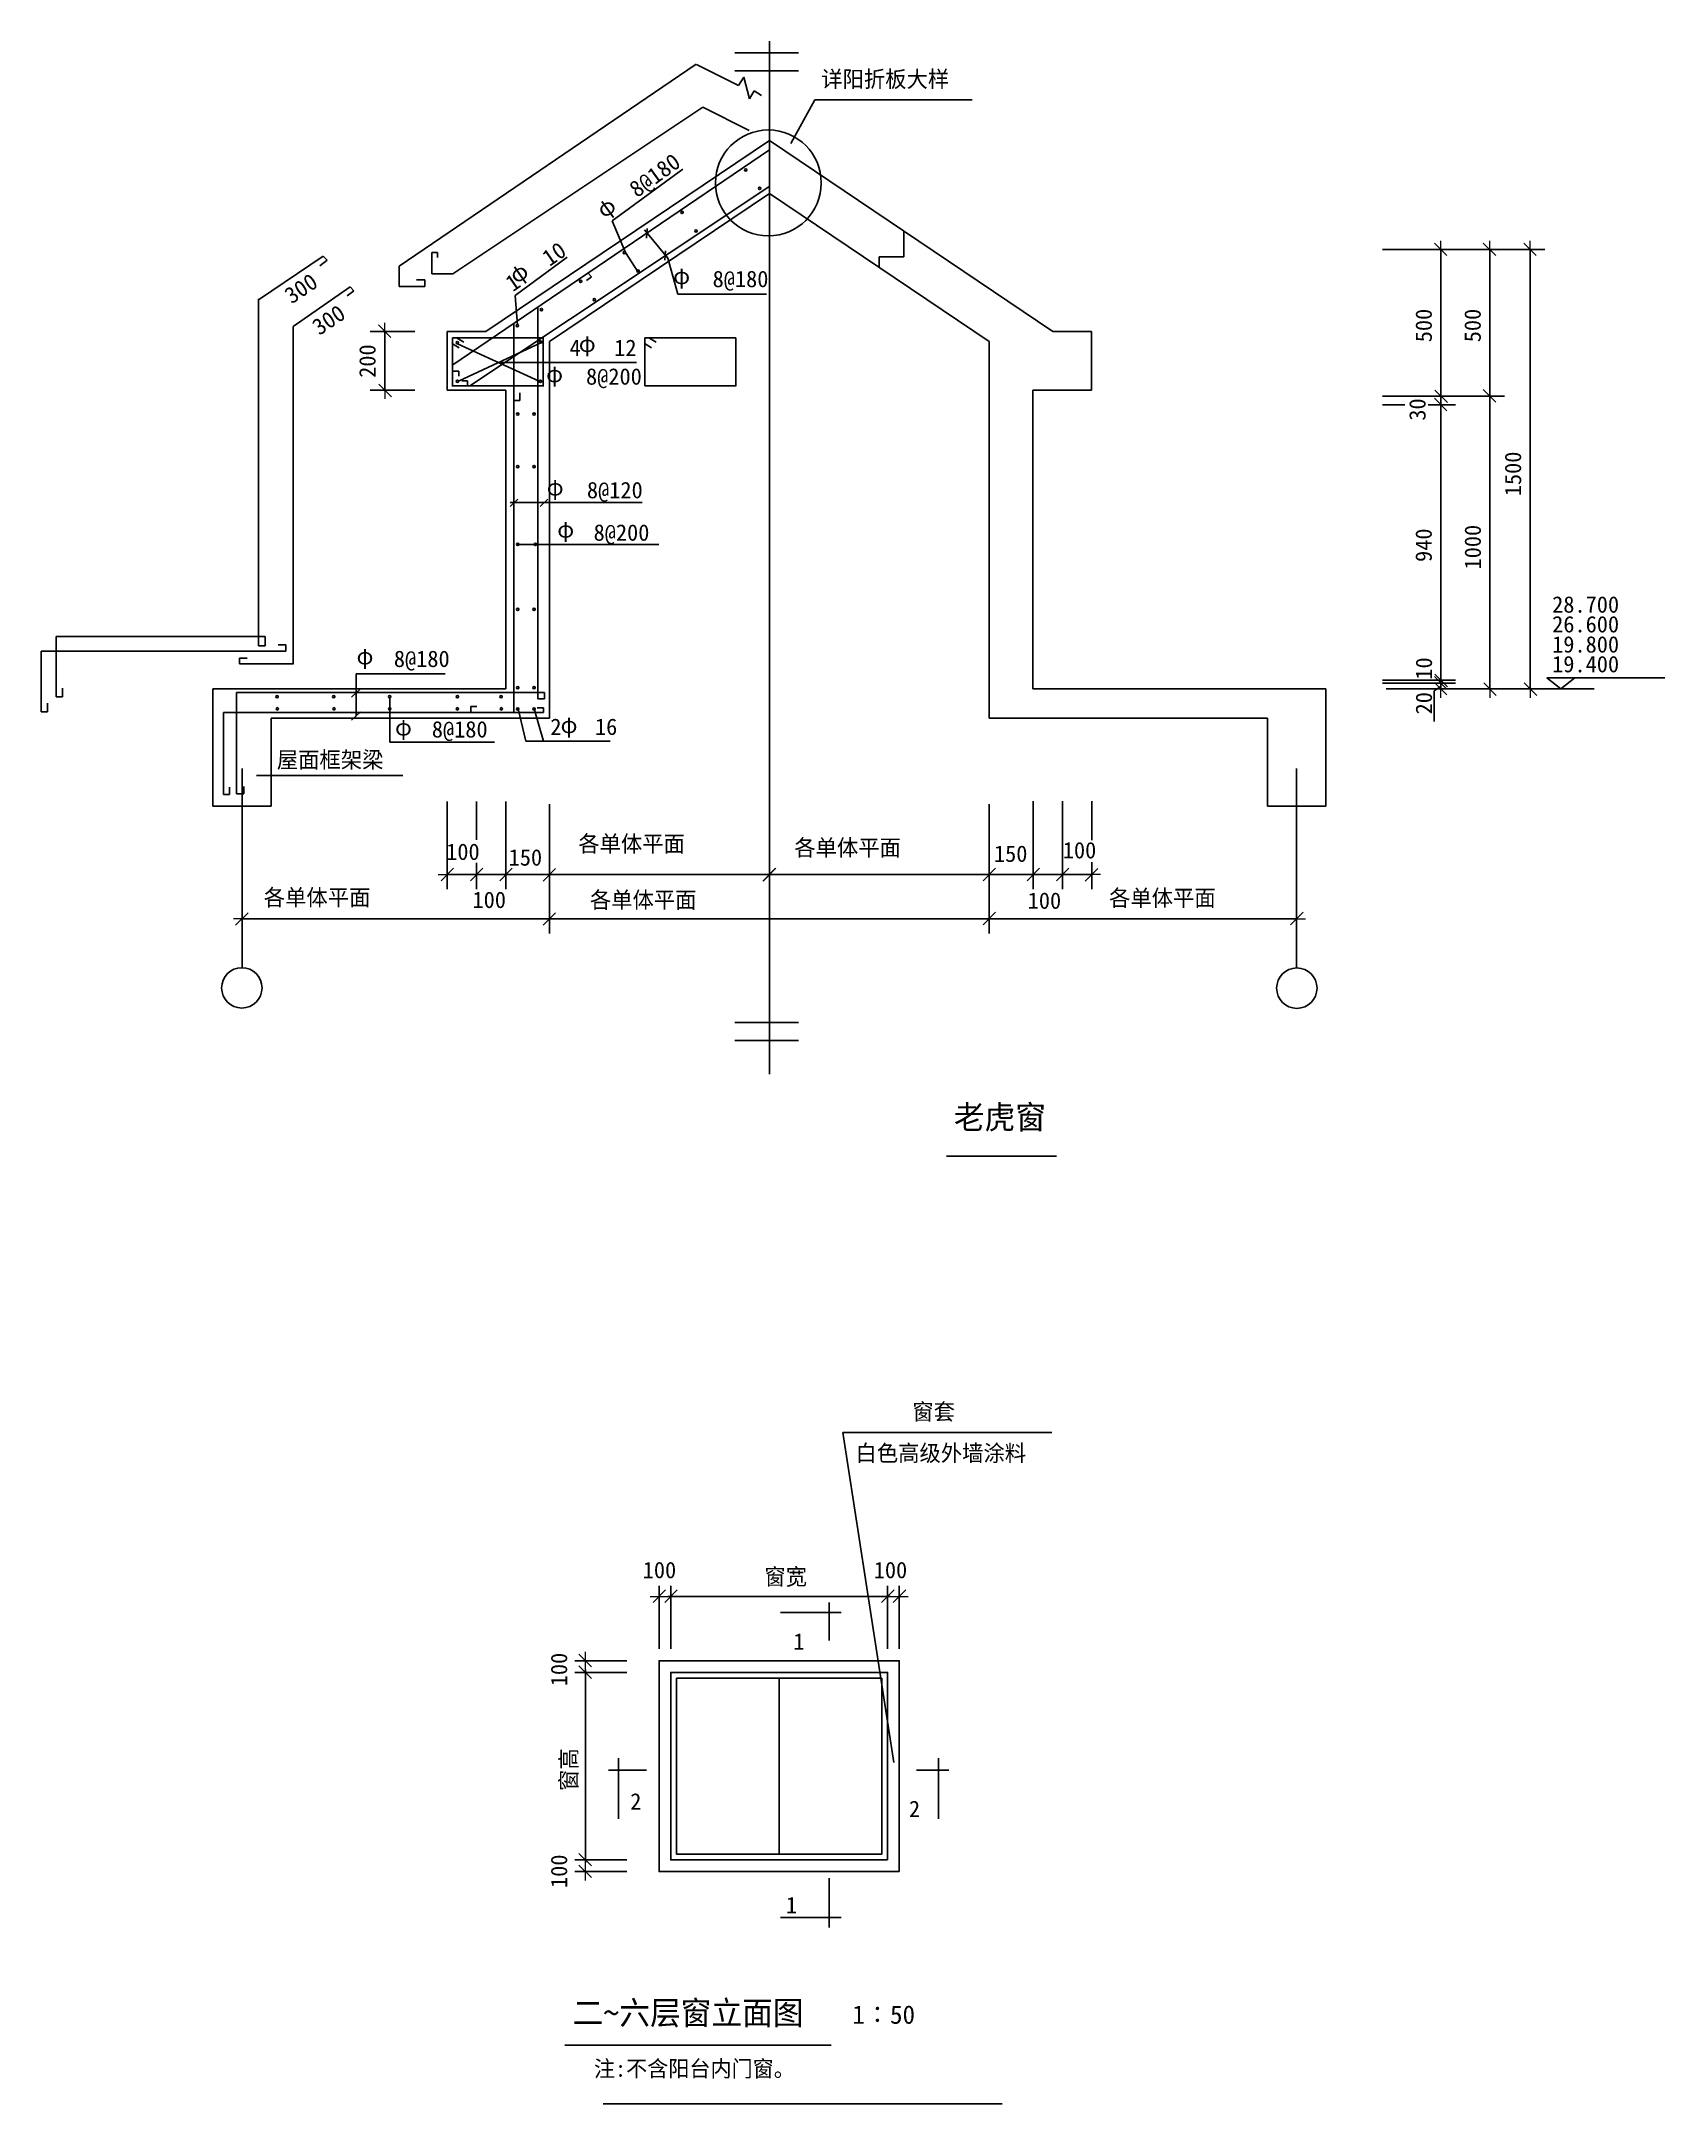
# Model space of a CAD drawing. Header units: metres. Extents: x 1026 to 28736, y -15030 to 20171.
import ezdxf

# ---------------------------------------------------------------- set-up
doc = ezdxf.new("R2010")
doc.units = ezdxf.units.M
for name, color, linetype in [('3', 4, 'Continuous'), ('BALCONY', 1, 'Continuous'), ('PUB_DIM', 3, 'Continuous'), ('PUB_TEXT', 7, 'Continuous'), ('Q', 4, 'Continuous'), ('SLAB', 1, 'Continuous')]:
    doc.layers.add(name, color=color, linetype=linetype)
doc.dimstyles.get("Standard").update_dxf_attribs({"dimtxt": 2.5, "dimasz": 2.5, "dimexe": 1.25, "dimexo": 0.625, "dimtad": 1, "dimcen": 2.5, "dimazin": 3, "dimtfac": 1, "dimtmove": 0, "dimatfit": 3})

# ---------------------------------------------------------------- blocks, each defined once
blk = doc.blocks.new('_DIMX')
at = {"lineweight": 15}
blk.add_line((-150, 0), (150, 0), dxfattribs=at)
blk.add_lwpolyline([(-102.33, -104.01), (111.68, 110.77)])
blk = doc.blocks.new('_CLOSEDFILLED')
at = {"color": 0, "linetype": 'BYBLOCK'}
blk.add_solid([(-1, 0), (0, 0), (-1, 0)], dxfattribs=at)
blk = doc.blocks.new('*D1')
for p, q in [((15746.91, 16932.45), (15746.91, 16491.09)), ((15327.72, 16310.53), (15327.72, 16491.09)), ((15327.97, 16491.09), (15535.815, 16491.09)), ((15538.815, 16491.09), (15746.66, 16491.09))]:
    blk.add_line(p, q)
at = {"layer": 'Defpoints'}
for p in [(15746.91, 16932.45), (15327.72, 16491.09), (15327.72, 16310.53)]:
    blk.add_point(p, dxfattribs=at)
at = {"layer": 'PUB_DIM', "xscale": 0.25, "yscale": 0.25, "rotation": 180}
blk.add_blockref('_CLOSEDFILLED', (15327.72, 16491.09), dxfattribs=at)
at = {"layer": 'PUB_DIM', "xscale": 0.25, "yscale": 0.25}
blk.add_blockref('_CLOSEDFILLED', (15746.91, 16491.09), dxfattribs=at)
at = {"layer": 'PUB_DIM', "insert": (15537.315, 16491.09), "char_height": 1, "attachment_point": 5}
blk.add_mtext('100', dxfattribs=at)

msp = doc.modelspace()

# ---------------------------------------------------------------- linework, layer by layer
for p, q in [((13452.72, 20171.24), (13452.72, 2541.52)), ((12866.58, 19976.1), (13949.06, 19976.1)), ((12866.58, 19666.44), (13949.06, 19666.44)), ((13817.75, 18426.71), (14230.31, 19173.36)), ((14230.31, 19173.36), (16917.13, 19173.36)), ((8613.24, 15216.85), (13452.72, 18478.8)), ((13452.72, 18478.8), (18292.19, 15216.85)), ((10771.66, 17105.79), (11974.82, 17990.14)), ((9702.72, 15046.72), (13452.72, 17574.34)), ((13452.72, 17574.34), (17202.72, 15046.72)), ((10997, 16564.35), (10771.66, 17105.79)), ((11320.99, 16951.26), (11721.46, 16466.9)), ((11211.69, 16228.58), (10997, 16564.35)), ((9112.58, 15833.57), (10000.04, 16483.28)), ((11721.46, 16466.9), (11890.08, 15856.18)), ((24914.62, 16415.92), (24914.62, 15316.85)), ((24914.62, 15116.85), (24914.62, 16215.92)), ((11890.08, 15856.18), (13406.57, 15856.18)), ((9153.89, 15323.83), (9112.58, 15833.57)), ((7952.72, 14216.85), (7952.72, 15216.85)), ((8613.24, 15216.85), (7952.72, 15216.85)), ((18292.19, 15216.85), (18952.72, 15216.85)), ((18952.72, 14216.85), (18952.72, 15216.85)), ((8127.86, 15009.34), (9525.39, 14368.54)), ((9566.03, 15030.78), (8150.03, 14368.54)), ((9702.72, 8616.85), (9702.72, 15046.72)), ((17202.72, 8616.85), (17202.72, 15046.72)), ((8826.63, 14688.94), (11184.07, 14688.94)), ((7952.72, 14216.85), (8952.72, 14216.85)), ((8952.72, 9116.85), (8952.72, 14216.85)), ((17952.72, 9116.85), (17952.72, 14216.85)), ((17952.72, 14216.85), (18952.72, 14216.85)), ((9026.93, 12296.18), (11283.96, 12296.18)), ((9139.25, 11583.68), (11568.6, 11583.68)), ((24914.62, 11464.85), (24914.62, 9216.85)), ((24917.6, 9164.52), (24800.83, 9082.18)), ((3952.72, 9116.85), (3952.72, 7116.85)), ((3952.72, 9116.85), (8952.72, 9116.85)), ((22952.72, 9116.85), (17952.72, 9116.85)), ((17952.72, 9116.85), (18833.5, 9116.85)), ((22952.72, 9116.85), (22952.72, 7116.85)), ((24800.83, 9082.18), (24800.83, 8560.65)), ((26723.53, 9116.85), (27198.91, 9116.85)), ((4952.72, 8616.85), (4952.72, 7116.85)), ((4952.72, 8616.85), (9702.72, 8616.85)), ((9163.38, 8774.64), (9298.2, 8226.8)), ((9440.95, 8774.64), (9596.5, 8227.64)), ((21952.72, 8616.85), (17202.72, 8616.85)), ((17202.72, 8616.85), (18833.5, 8616.85)), ((21952.72, 8616.85), (21952.72, 7116.85)), ((9298.2, 8226.8), (10733.6, 8226.8)), ((3952.72, 7116.85), (4952.72, 7116.85)), ((22952.72, 7116.85), (21952.72, 7116.85)), ((9702.72, 6849.15), (9702.72, 5697.08)), ((9702.72, 6845.39), (9702.72, 4943.37)), ((13452.72, 6849.15), (13452.72, 5697.08)), ((13452.72, 6849.15), (13452.72, 5697.08)), ((17202.72, 6849.15), (17202.72, 5697.08)), ((17202.72, 6845.39), (17202.72, 4943.37)), ((4454.72, 5649.08), (4454.72, 4943.37)), ((9702.72, 5649.08), (9702.72, 4943.37)), ((9703.72, 5947.08), (13451.72, 5947.08)), ((13453.72, 5947.08), (17201.72, 5947.08)), ((17202.72, 5649.08), (17202.72, 4943.37)), ((22452.72, 5649.08), (22452.72, 4943.37)), ((4455.72, 5193.37), (9701.72, 5193.37)), ((9703.72, 5193.37), (17201.72, 5193.37)), ((17203.72, 5193.37), (22451.72, 5193.37)), ((12866.58, 3424.05), (13949.06, 3424.05)), ((12866.58, 3114.39), (13949.06, 3114.39)), ((16478.07, 1140.43), (18353.13, 1140.43)), ((14709.58, -3572.03), (18273.06, -3572.03)), ((15577.18, -9205.05), (14709.58, -3572.03)), ((11570.66, -6192.58), (11570.66, -7268.66)), ((11770.66, -6192.58), (11770.66, -7268.66)), ((15470.66, -6192.58), (15470.66, -7268.66)), ((15670.66, -6192.58), (15670.66, -7268.66)), ((11720.66, -6371.6), (15520.66, -6371.6)), ((14677.17, -6645.23), (13643.4, -6645.23)), ((14472.14, -6473.75), (14472.14, -7123.48)), ((10133.93, -7468.66), (11021.23, -7468.66)), ((10133.93, -7668.66), (11021.23, -7668.66)), ((10312.8, -10918.66), (10312.8, -7618.66)), ((10876.43, -9130.98), (10876.43, -10164.75)), ((16342.8, -9130.98), (16342.8, -10164.75)), ((10704.96, -9336.01), (11354.68, -9336.01)), ((16514.28, -9336.01), (15964.55, -9336.01)), ((10133.93, -10868.66), (11021.23, -10868.66)), ((10133.93, -11068.66), (11021.23, -11068.66)), ((14472.14, -12022.06), (14472.14, -11182.46)), ((14677.17, -11850.58), (13643.4, -11850.58)), ((9959.96, -14032.28), (14508.82, -14032.28))]:
    msp.add_line(p, q)
msp.add_lwpolyline([(10618.16, -15030.27), (17427.65, -15030.27)])
msp.add_circle((13435.72, 17753.25), 903.36)
at = {"layer": '3'}
msp.add_line((13620.66, -7768.66), (13620.66, -10768.66), dxfattribs=at)
for points in [[(15670.66, -11068.66), (15670.66, -7468.66), (11570.66, -7468.66), (11570.66, -11068.66)], [(15470.66, -10868.66), (15470.66, -7668.66), (11770.66, -7668.66), (11770.66, -10868.66)]]:
    msp.add_lwpolyline(points, close=True, dxfattribs=at)
for points in [[(14905.34, -7768.66), (11870.66, -7768.66), (11870.66, -10768.66), (14905.34, -10768.66)], [(15370.66, -10768.66), (15370.66, -7768.66), (14905.34, -7768.66)], [(14905.34, -10768.66), (15370.66, -10768.66)]]:
    msp.add_lwpolyline(points, dxfattribs=at)
at = {"layer": 'BALCONY'}
msp.add_line((7952.72, 14216.85), (7952.72, 14966.85), dxfattribs=at)
at = {"layer": 'PUB_DIM'}
for p, q in [((23919.66, 16615.92), (25164.62, 16615.92)), ((24771.25, 16615.92), (26688.99, 16615.92)), ((24914.62, 14116.92), (24914.62, 16614.92)), ((25049.32, 16615.92), (25999.32, 16615.92)), ((25749.32, 14116.92), (25749.32, 16614.92)), ((26438.99, 16614.92), (26438.99, 9117.85)), ((7399.79, 15216.85), (6640.64, 15216.85)), ((6890.64, 15215.85), (6890.64, 14217.85)), ((7399.79, 14216.85), (6640.64, 14216.85)), ((23919.66, 14115.92), (25164.62, 14115.92)), ((23919.66, 14115.92), (25164.62, 14115.92)), ((24914.62, 14116.92), (24914.62, 14117.92)), ((24914.62, 13965.92), (24914.62, 14115.92)), ((25049.32, 14115.92), (25999.32, 14115.92)), ((25349.32, 14115.92), (25999.32, 14115.92)), ((25749.32, 14114.92), (25749.32, 9117.85)), ((23919.66, 13965.92), (24298.21, 13965.92)), ((23919.66, 13965.92), (24282.88, 13965.92)), ((24699.83, 13965.92), (25164.62, 13965.92)), ((24765.83, 13965.92), (25164.62, 13965.92)), ((24914.62, 13964.92), (24914.62, 9267.85)), ((24914.62, 13964.92), (24914.62, 13963.92)), ((23919.66, 9266.85), (25164.62, 9266.85)), ((23919.66, 9266.85), (25164.62, 9266.85)), ((23919.66, 9216.85), (25164.62, 9216.85)), ((24219.66, 9216.85), (25164.62, 9216.85)), ((24914.62, 9267.85), (24914.62, 9268.85)), ((24914.62, 9266.85), (24914.62, 9216.85)), ((24914.62, 9217.85), (24914.62, 9218.85)), ((24914.62, 9216.85), (24914.62, 9116.85)), ((24914.62, 9215.85), (24914.62, 9214.85)), ((26961.22, 9116.85), (26723.53, 9308.94)), ((26723.53, 9308.94), (27198.91, 9308.94)), ((26863.52, 9308.94), (28735.79, 9308.94)), ((27198.91, 9308.94), (26961.22, 9116.85)), ((23979.15, 9116.85), (25164.62, 9116.85)), ((24771.25, 9116.85), (26688.99, 9116.85)), ((24914.62, 9115.85), (24914.62, 9114.85)), ((25349.32, 9116.85), (25999.32, 9116.85)), ((25845.4, 9116.85), (27532.58, 9116.85)), ((4454.72, 4361.13), (4454.72, 7758.2)), ((22450.72, 4361.13), (22450.72, 7758.2)), ((7952.72, 7197.1), (7952.72, 5697.08)), ((8452.72, 7197.1), (8452.72, 6543.65)), ((8452.72, 7197.1), (8452.72, 6543.65)), ((8952.72, 7197.1), (8952.72, 5697.08)), ((9702.72, 7149.15), (9702.72, 5447.08)), ((17202.72, 7149.15), (17202.72, 5447.08)), ((17954.72, 7200.07), (17954.72, 5697.08)), ((18454.72, 7200.07), (18454.72, 5697.08)), ((18454.72, 7200.07), (18454.72, 5697.08)), ((18954.72, 7200.07), (18954.72, 6535.48)), ((8952.72, 6845.39), (8952.72, 5697.08)), ((9702.72, 6845.39), (9702.72, 5697.08)), ((17202.72, 6849.15), (17202.72, 5697.08)), ((8452.72, 6148.34), (8452.72, 5697.08)), ((8452.72, 6135.65), (8452.72, 5697.08)), ((18954.72, 6162), (18954.72, 5697.08)), ((7951.72, 5947.08), (7950.72, 5947.08)), ((7952.72, 5947.08), (8452.72, 5947.08)), ((8451.72, 5947.08), (8450.72, 5947.08)), ((8452.72, 5947.08), (8952.72, 5947.08)), ((8453.72, 5947.08), (8454.72, 5947.08)), ((8951.72, 5947.08), (8950.72, 5947.08)), ((8952.72, 5947.08), (9702.72, 5947.08)), ((8953.72, 5947.08), (8954.72, 5947.08)), ((9054.72, 5947.08), (13450.72, 5947.08)), ((9703.72, 5947.08), (9704.72, 5947.08)), ((13454.72, 5947.08), (17850.72, 5947.08)), ((17201.72, 5947.08), (17200.72, 5947.08)), ((17202.72, 5947.08), (17952.72, 5947.08)), ((17953.72, 5947.08), (17952.72, 5947.08)), ((17953.72, 5947.08), (17954.72, 5947.08)), ((17954.72, 5947.08), (18454.72, 5947.08)), ((18453.72, 5947.08), (18452.72, 5947.08)), ((18454.72, 5947.08), (18954.72, 5947.08)), ((18455.72, 5947.08), (18456.72, 5947.08)), ((18955.72, 5947.08), (18956.72, 5947.08))]:
    msp.add_line(p, q, dxfattribs=at)
for centre in [(4449.12, 4014.78), (22455.95, 4009.71)]:
    msp.add_circle(centre, 344.52, dxfattribs=at)
at = {"layer": 'SLAB'}
for p, q in [((12206.54, 19780.09), (7133.06, 16331.22)), ((12208.62, 19777.22), (12924.99, 19413.17)), ((12924.99, 19413.17), (13017.59, 19559.24)), ((13017.59, 19559.24), (13111.81, 19185.95)), ((12319.83, 19048.84), (8048.5, 16203.72)), ((12319.83, 19048.84), (13111.2, 18646.82)), ((13111.81, 19185.95), (13193.04, 19325.53)), ((13193.04, 19325.53), (13317.99, 19245.2)), ((13452.72, 18320.22), (8035.95, 14637.98)), ((13441.5, 17688.56), (8339.53, 14290.15)), ((7693.85, 16203.72), (7693.85, 16563.38)), ((7693.85, 16563.38), (7786.99, 16563.38)), ((7786.99, 16563.38), (7786.99, 16480.2)), ((5838.53, 16502.44), (4736.38, 15756.87)), ((5903.83, 16432.84), (5779.49, 16336.49)), ((5838.53, 16502.44), (5903.83, 16432.84)), ((7133.06, 16331.22), (7133.06, 15983.39)), ((8048.5, 16203.72), (7693.85, 16203.72)), ((10355.38, 16216.08), (10418.4, 16148.91)), ((6298.43, 15978.93), (5323.98, 15303.75)), ((6363.73, 15909.33), (6248.71, 15824.98)), ((6298.43, 15978.93), (6363.73, 15909.33)), ((7133.06, 15983.39), (7574.71, 15983.39)), ((7574.71, 16097.05), (7429.94, 16097.05)), ((7574.71, 15983.39), (7574.71, 16097.05)), ((10418.4, 16148.91), (10334.37, 16090.14)), ((4736.38, 9852.31), (4736.38, 15772.88)), ((9499.99, 8946.2), (9499.99, 15633.22)), ((5323.98, 15303.75), (5323.98, 9545.2)), ((9089.09, 8712.2), (9089.09, 15353.89)), ((8045.84, 14290.15), (8045.84, 15107.79)), ((8045.84, 15107.79), (9594.74, 15107.79)), ((8046.99, 15004.2), (8159.99, 14939.2)), ((8125.99, 15102.2), (8238.99, 15037.2)), ((9594.74, 15107.79), (9594.74, 14286.17)), ((11329.84, 14290.15), (11329.84, 15107.79)), ((11329.84, 15107.79), (12878.74, 15107.79)), ((11330.99, 15004.2), (11443.99, 14939.2)), ((11409.99, 15102.2), (11522.99, 15037.2)), ((12878.74, 15107.79), (12878.74, 14286.17)), ((8054.99, 14542.2), (8152.99, 14542.2)), ((8152.99, 14542.2), (8152.99, 14456.2)), ((8035.95, 14290.15), (9602.48, 14290.15)), ((8201.99, 14373.2), (8299.99, 14373.2)), ((8299.99, 14373.2), (8299.99, 14287.2)), ((9193.96, 14042.28), (9193.96, 14169.73)), ((11329.84, 14290.15), (11329.84, 14290.15)), ((11329.84, 14290.15), (12878.74, 14290.15)), ((9100.12, 14042.28), (9193.96, 14042.28)), ((4845.3, 10014.28), (1280.68, 10014.28)), ((1280.68, 10014.28), (1280.68, 8982.2)), ((4845.3, 9852.31), (4845.3, 10014.28)), ((5202.3, 9870.2), (5067.68, 9870.2)), ((5202.3, 9760.28), (5202.3, 9870.2)), ((5202.3, 9760.28), (1025.68, 9760.28)), ((1025.68, 9760.28), (1025.68, 8728.2)), ((4406.68, 9545.2), (4406.68, 9642.2)), ((4406.68, 9642.2), (4541.68, 9642.2)), ((5329.68, 9545.2), (4406.68, 9545.2)), ((4736.38, 9852.31), (4845.3, 9852.31)), ((6398.03, 8654.2), (6398.03, 9377.2)), ((6398.03, 9377.2), (7920.73, 9377.2)), ((1133.68, 8728.2), (1133.68, 8875.2)), ((1280.68, 8982.2), (1388.68, 8982.2)), ((1388.68, 8982.2), (1388.68, 9129.2)), ((4360.99, 7327.2), (4360.99, 9054.2)), ((4360.99, 9054.2), (9614.99, 9054.2)), ((6972.95, 8969.12), (6972.95, 8207.49)), ((8357.99, 8719.71), (8357.99, 8816.2)), ((8357.99, 8816.2), (8457.99, 8816.2)), ((9614.99, 8946.2), (9499.99, 8946.2)), ((9614.99, 9054.2), (9614.99, 8946.2)), ((1025.68, 8728.2), (1133.68, 8728.2)), ((4133.99, 8712.2), (9600.99, 8712.2)), ((4133.99, 8712.2), (4133.99, 7313.2)), ((9600.99, 8793.2), (9487.99, 8793.2)), ((9600.99, 8712.2), (9600.99, 8793.2)), ((6972.95, 8207.49), (8763.21, 8207.49)), ((4236.99, 7313.2), (4236.99, 7443.2)), ((4481.99, 7327.2), (4481.99, 7454.2)), ((4701.3, 7641.67), (7198.21, 7641.67)), ((4133.99, 7313.2), (4236.99, 7313.2)), ((4360.99, 7327.2), (4481.99, 7327.2))]:
    msp.add_line(p, q, dxfattribs=at)
for points in [[(13031.31, 17976.35, 1), (13071.31, 17976.35, 1)], [(13266, 17660.58, 1), (13306, 17660.58, 1)], [(11943.72, 17248.99, 1), (11983.72, 17248.99, 1)], [(12178.41, 16933.22, 1), (12218.41, 16933.22, 1)], [(10957, 16564.35, 1), (10997, 16564.35, 1)], [(11191.69, 16248.58, 1), (11231.69, 16248.58, 1)], [(10210.65, 16074.97, 1), (10250.65, 16074.97, 1)], [(9541.48, 15590.66, 1), (9581.48, 15590.66, 1)], [(10445.34, 15759.2, 1), (10485.34, 15759.2, 1)], [(9130.48, 15318.31, 1), (9170.48, 15318.31, 1)], [(8107.17, 15029.33, 1), (8147.17, 15029.33, 1)], [(9527.15, 15037.39, 1), (9567.15, 15037.39, 1)], [(8110.03, 14368.54, 1), (8150.03, 14368.54, 1)], [(9525.39, 14368.54, 1), (9565.39, 14368.54, 1)], [(9139.25, 13808.79, 1), (9179.25, 13808.79, 1)], [(9417.95, 13808.79, 1), (9457.95, 13808.79, 1)], [(9139.25, 12912.1, 1), (9179.25, 12912.1, 1)], [(9417.95, 12912.1, 1), (9457.95, 12912.1, 1)], [(9139.25, 11583.68, 1), (9179.25, 11583.68, 1)], [(9438.95, 11583.68, 1), (9478.95, 11583.68, 1)], [(9139.25, 10475.14, 1), (9179.25, 10475.14, 1)], [(9417.95, 10475.14, 1), (9457.95, 10475.14, 1)], [(9139.25, 9137.28, 1), (9179.25, 9137.28, 1)], [(9417.95, 9137.28, 1), (9457.95, 9137.28, 1)], [(5031.25, 8984.28, 1), (5071.25, 8984.28, 1)], [(5999.25, 8984.28, 1), (6039.25, 8984.28, 1)], [(6951.25, 8984.28, 1), (6991.25, 8984.28, 1)], [(8108.25, 8984.28, 1), (8148.25, 8984.28, 1)], [(8854.25, 8984.28, 1), (8894.25, 8984.28, 1)], [(5032.95, 8777.28, 1), (5072.95, 8777.28, 1)], [(6000.95, 8777.28, 1), (6040.95, 8777.28, 1)], [(6952.95, 8777.28, 1), (6992.95, 8777.28, 1)], [(8109.95, 8777.28, 1), (8149.95, 8777.28, 1)], [(8855.95, 8777.28, 1), (8895.95, 8777.28, 1)], [(9139.25, 8777.18, 1), (9179.25, 8777.18, 1)], [(9417.95, 8777.18, 1), (9457.95, 8777.18, 1)]]:
    msp.add_lwpolyline(points, format="xyb", close=True, dxfattribs=at)
for points in [[(11367.39, 16975.93), (11357.17, 16812.17)], [(11680.39, 16596.93), (11670.17, 16433.17)], [(9158.7, 12353.21), (9030.48, 12232.12)], [(9670.96, 12353.21), (9542.74, 12232.12)], [(6475.99, 9118.2), (6318.99, 8979.2)], [(6475.99, 8723.7), (6318.99, 8584.7)]]:
    msp.add_lwpolyline(points, dxfattribs=at)

# ---------------------------------------------------------------- block references
for p, rotation in [((9702.72, 5947.08), 180), ((13452.72, 5947.08), 180), ((4454.72, 5193.37), 180), ((9702.72, 5193.37), 180), ((10312.8, -7468.66), 90), ((10312.8, -7668.66), 90), ((10312.8, -10868.66), 90), ((10312.8, -11068.66), 90)]:
    msp.add_blockref('_DIMX', p, dxfattribs=dict(rotation=rotation))
for p in [(13452.72, 5947.08), (17202.72, 5947.08), (17202.72, 5193.37), (22452.72, 5193.37), (11570.66, -6371.6), (11770.66, -6371.6), (15470.66, -6371.6), (15670.66, -6371.6)]:
    msp.add_blockref('_DIMX', p)
at = {"layer": 'PUB_DIM'}
for p, rotation in [((24914.62, 16615.92), 90), ((25749.32, 16615.92), 90), ((26438.99, 16615.92), 90), ((6890.64, 15216.85), 90), ((6890.64, 14216.85), 270), ((24914.62, 13965.92), 90), ((24914.62, 14115.92), 270), ((25749.32, 14115.92), 90), ((24914.62, 9216.85), 90), ((24914.62, 9116.85), 90), ((24914.62, 9266.85), 270), ((25749.32, 9116.85), 270), ((26438.99, 9116.85), 270), ((18954.72, 5947.08), 180)]:
    msp.add_blockref('_DIMX', p, dxfattribs=dict(at, rotation=rotation))
for p in [(7952.72, 5947.08), (8452.72, 5947.08), (8952.72, 5947.08), (17954.72, 5947.08), (18454.72, 5947.08)]:
    msp.add_blockref('_DIMX', p, dxfattribs=at)

# ---------------------------------------------------------------- texts
for s, p in [('500', (24760.28, 15033.84)), ('500', (25594.98, 15033.84)), ('200', (6731.94, 14426.54)), ('30', (24653.47, 13695.02)), ('1500', (26284.65, 12405.98)), ('940', (24759.41, 11284.3)), ('1000', (25597.58, 11155.98)), ('10', (24763.75, 9274.94)), ('20', (24763.75, 8682.15)), ('100', (10002.3, -7904.8)), ('100', (10002.3, -11347.78))]:
    msp.add_text(s, height=280, rotation=90).set_placement(p)
for s, p in [('100', (7937.01, 6198.16)), ('150', (9003.06, 6101.42)), ('150', (17286.44, 6165.3)), ('100', (18461.38, 6224.52)), ('100', (8386.26, 5377.68)), ('100', (17862.29, 5364.23)), ('100', (11291.54, -6060.94)), ('100', (15234.52, -6060.94)), ('1', (13862.58, -7281.88)), ('2', (11078.12, -10010.6)), ('2', (15835.62, -10137.35)), ('1', (13735.83, -11778.38))]:
    msp.add_text(s, height=280).set_placement(p)
for s, p in [('28.700', (26813.69, 10418.65)), ('26.600', (26813.69, 10081.44)), ('19.800', (26813.69, 9737.74)), ('19.400', (26813.69, 9400.53))]:
    msp.add_text(s, height=280, dxfattribs=at).set_placement(p)
at = {"layer": 'PUB_TEXT'}
for s, height, p in [('详阳折板大样', 280, (14338.91, 19385.56)), ('屋面框架梁', 280, (5046.77, 7768.12)), ('各单体平面', 280, (10192.26, 6335.51)), ('各单体平面', 280, (13878.74, 6268.34)), ('各单体平面', 280, (4824.2, 5418.02)), ('各单体平面', 280, (10390.01, 5377.19)), ('各单体平面', 280, (19251.02, 5410.15)), ('老虎窗', 403, (16601.86, 1607.87)), ('窗套', 280, (15893.05, -3359.17)), ('白色高级外墙涂料', 280, (14923.88, -4064.99)), ('窗宽', 280, (13368.51, -6175.21)), ('二~六层窗立面图   ', 403, (10095.06, -13679.51)), ('1∶50', 315, (14868.97, -13665.82)), ('注:不含阳台内门窗。', 277, (10459.42, -14569.2))]:
    msp.add_text(s, height=height, dxfattribs=at).set_placement(p)
for s, rotation, p in [('300', 33.83, (5299.05, 15678.77)), ('300', 33.83, (5770.92, 15141.51)), ('窗高', 90, (10167.04, -9690.03))]:
    msp.add_text(s, height=280, rotation=rotation, dxfattribs=at).set_placement(p)
at = {"layer": 'Q'}
for rotation, p in [(36, (10632.63, 17138.41)), (35, (9136.92, 16020.99))]:
    msp.add_text('φ', height=280, rotation=rotation, dxfattribs=at).set_placement(p)
for p in [(11811.03, 16026.39), (10200.37, 14868.81), (9642.66, 14352.17), (9653.18, 12419.16), (9832.69, 11699.29), (6406.83, 9535.91), (7063.27, 8322.62), (9889.53, 8363.08)]:
    msp.add_text('φ', height=280, dxfattribs=at).set_placement(p)
at = {"layer": 'SLAB'}
for s, rotation, p in [('   8@180', 35.96, (10730.37, 17156.89)), ('1   10', 34.63, (9074.17, 15885.93))]:
    msp.add_text(s, height=280, rotation=rotation, dxfattribs=at).set_placement(p)
for s, p in [('   8@180', (11913.18, 15974.45)), ('4   12', (10042.75, 14799.23)), ('   8@200', (9752.66, 14309.93)), ('   8@120', (9767.86, 12371.18)), ('   8@200', (9881.81, 11646.43)), ('   8@180', (6472.89, 9491.12)), ('   8@180', (7120.58, 8287.97)), ('2   16', (9714.81, 8331.68))]:
    msp.add_text(s, height=280, dxfattribs=at).set_placement(p)

# ---------------------------------------------------------------- dimensions: what is measured, and where the dimension line sits
at = {"layer": 'PUB_DIM'}
dim = msp.add_linear_dim(base=(15327.72, 16491.09), p1=(15327.72, 16310.53), p2=(15746.91, 16932.45), text='100', dimstyle='Standard', dxfattribs=at)
dim.commit()
dim.dimension.update_dxf_attribs({"geometry": '*D1', "text_midpoint": (15537.315, 16491.09)})

doc.saveas('drawing.dxf')
